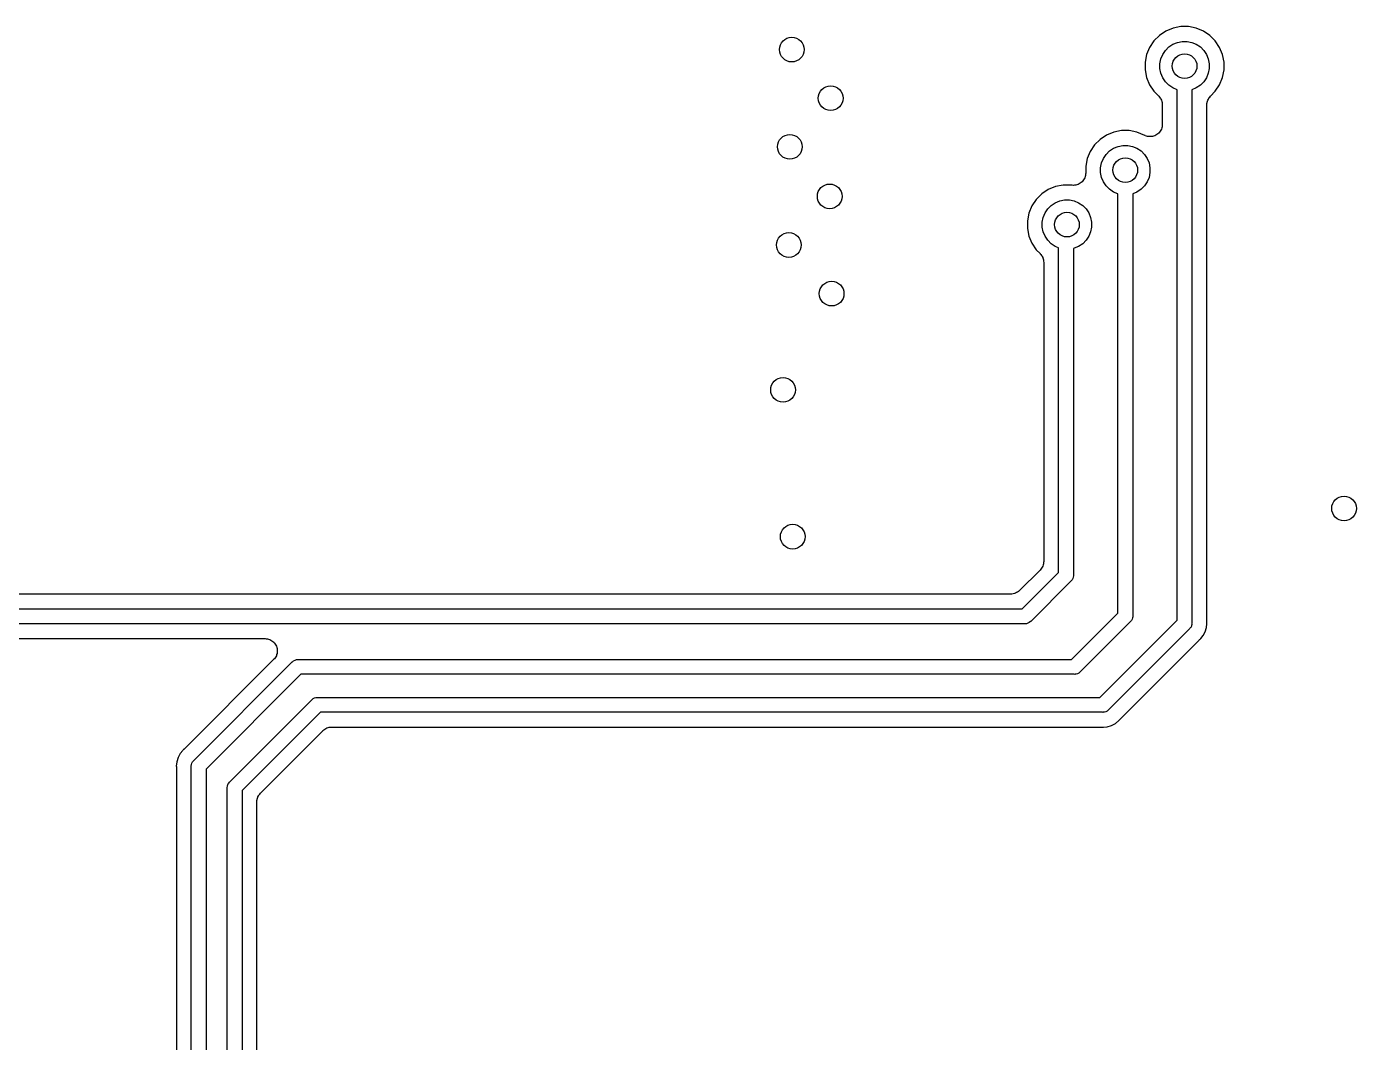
# Model space of a CAD drawing. Extents: x 98.9 to 141.5, y -118.8 to -76.2.
# Drawn here: x 114.51 to 128.18, y -107.45 to -97 of the extents above; entities that cross this region are included whole.
import ezdxf

# ---------------------------------------------------------------- set-up
doc = ezdxf.new("R2010")
doc.units = 0
doc.layers.add('BLACK', color=7, linetype='CONTINUOUS')

msp = doc.modelspace()

# ---------------------------------------------------------------- linework, layer by layer
at = {"layer": 'BLACK', "linetype": 'CONTINUOUS'}
for p, q in [((126.156, -97.0943), (126.099, -97.1509)), ((126.222, -97.0499), (126.156, -97.0943)), ((126.296, -97.0192), (126.222, -97.0499)), ((126.375, -97.0036), (126.296, -97.0192)), ((126.455, -97.0036), (126.375, -97.0036)), ((126.534, -97.0192), (126.455, -97.0036)), ((126.608, -97.0499), (126.534, -97.0192)), ((126.674, -97.0943), (126.608, -97.0499)), ((126.731, -97.1509), (126.674, -97.0943)), ((126.055, -97.2175), (126.024, -97.2915)), ((126.099, -97.1509), (126.055, -97.2175)), ((126.218, -97.2481), (126.253, -97.2127)), ((126.253, -97.2127), (126.295, -97.1849)), ((126.295, -97.1849), (126.341, -97.1658)), ((126.341, -97.1658), (126.39, -97.156)), ((126.39, -97.156), (126.44, -97.156)), ((126.44, -97.156), (126.489, -97.1658)), ((126.489, -97.1658), (126.535, -97.1849)), ((126.535, -97.1849), (126.577, -97.2127)), ((126.577, -97.2127), (126.612, -97.2481)), ((126.775, -97.2175), (126.731, -97.1509)), ((126.806, -97.2915), (126.775, -97.2175)), ((126.024, -97.2915), (126.009, -97.37)), ((126.009, -97.37), (126.009, -97.45)), ((126.161, -97.385), (126.171, -97.3359)), ((126.171, -97.3359), (126.19, -97.2897)), ((126.19, -97.2897), (126.218, -97.2481)), ((126.612, -97.2481), (126.64, -97.2897)), ((126.64, -97.2897), (126.659, -97.3359)), ((126.659, -97.3359), (126.669, -97.385)), ((126.821, -97.37), (126.806, -97.2915)), ((126.821, -97.45), (126.821, -97.37)), ((126.009, -97.45), (126.024, -97.5285)), ((126.161, -97.435), (126.161, -97.385)), ((126.171, -97.4841), (126.161, -97.435)), ((126.19, -97.5303), (126.171, -97.4841)), ((126.659, -97.4841), (126.64, -97.5303)), ((126.669, -97.435), (126.659, -97.4841)), ((126.669, -97.385), (126.669, -97.435)), ((126.806, -97.5285), (126.821, -97.45)), ((126.024, -97.5285), (126.055, -97.6025)), ((126.055, -97.6025), (126.099, -97.6691)), ((126.218, -97.5719), (126.19, -97.5303)), ((126.253, -97.6073), (126.218, -97.5719)), ((126.295, -97.6351), (126.253, -97.6073)), ((126.339, -97.6534), (126.295, -97.6351)), ((126.535, -97.6351), (126.491, -97.6534)), ((126.577, -97.6073), (126.535, -97.6351)), ((126.612, -97.5719), (126.577, -97.6073)), ((126.64, -97.5303), (126.612, -97.5719)), ((126.731, -97.6691), (126.775, -97.6025)), ((126.775, -97.6025), (126.806, -97.5285)), ((126.099, -97.6691), (126.149, -97.7189)), ((126.149, -97.7189), (126.149, -97.7192)), ((126.149, -97.7192), (126.15, -97.7193)), ((126.15, -97.7193), (126.15, -97.7193)), ((126.15, -97.7193), (126.15, -97.7202)), ((126.15, -97.7202), (126.158, -97.7294)), ((126.158, -97.7294), (126.165, -97.7385)), ((126.165, -97.7385), (126.165, -97.739)), ((126.165, -97.739), (126.166, -97.7396)), ((126.166, -97.7396), (126.171, -97.75)), ((126.171, -97.75), (126.177, -97.7603)), ((126.177, -97.7603), (126.177, -97.761)), ((126.177, -97.761), (126.177, -97.7616)), ((126.177, -97.7616), (126.181, -97.7729)), ((126.181, -97.7729), (126.184, -97.7841)), ((126.184, -97.7841), (126.184, -97.7847)), ((126.184, -97.7847), (126.184, -97.7854)), ((126.184, -97.7854), (126.185, -97.7971)), ((126.339, -97.7729), (126.339, -97.6534)), ((126.339, -97.773), (126.339, -97.7729)), ((126.339, -103.108), (126.339, -97.773)), ((126.491, -97.6534), (126.491, -103.136)), ((126.645, -97.7953), (126.646, -97.7836)), ((126.646, -97.7823), (126.65, -97.7711)), ((126.646, -97.783), (126.646, -97.7823)), ((126.646, -97.7836), (126.646, -97.783)), ((126.65, -97.7711), (126.653, -97.7599)), ((126.653, -97.7599), (126.654, -97.7594)), ((126.654, -97.7587), (126.66, -97.7484)), ((126.654, -97.7594), (126.654, -97.7587)), ((126.66, -97.7484), (126.665, -97.7381)), ((126.665, -97.7376), (126.666, -97.737)), ((126.665, -97.7381), (126.665, -97.7376)), ((126.666, -97.737), (126.673, -97.728)), ((126.673, -97.728), (126.681, -97.7189)), ((126.681, -97.7189), (126.731, -97.6691)), ((126.185, -97.7971), (126.186, -97.8087)), ((126.186, -97.8087), (126.186, -98.0085)), ((126.644, -97.807), (126.645, -97.7953)), ((126.644, -97.8083), (126.644, -97.807)), ((126.644, -97.8087), (126.644, -97.8083)), ((126.644, -97.8083), (126.644, -97.8083)), ((126.644, -97.8083), (126.644, -97.8083)), ((126.644, -103.123), (126.644, -97.8087)), ((126.176, -98.0585), (126.17, -98.0691)), ((126.18, -98.0464), (126.176, -98.058)), ((126.176, -98.058), (126.176, -98.0582)), ((126.176, -98.0582), (126.176, -98.0585)), ((126.184, -98.0349), (126.18, -98.0464)), ((126.185, -98.0223), (126.184, -98.0343)), ((126.184, -98.0343), (126.184, -98.0346)), ((126.184, -98.0346), (126.184, -98.0349)), ((126.186, -98.0102), (126.185, -98.0223)), ((126.186, -98.0085), (126.186, -98.0096)), ((126.186, -98.0096), (126.186, -98.0097)), ((126.186, -98.0097), (126.186, -98.0097)), ((126.186, -98.0097), (126.186, -98.0102)), ((125.546, -98.1643), (125.489, -98.2209)), ((125.612, -98.1199), (125.546, -98.1643)), ((125.686, -98.0892), (125.612, -98.1199)), ((125.765, -98.0736), (125.686, -98.0892)), ((125.845, -98.0736), (125.765, -98.0736)), ((125.924, -98.0892), (125.845, -98.0736)), ((126.007, -98.1237), (125.924, -98.0892)), ((126.01, -98.1255), (126.007, -98.1237)), ((126.01, -98.1256), (126.01, -98.1255)), ((126.011, -98.1258), (126.01, -98.1256)), ((126.022, -98.1293), (126.011, -98.1258)), ((126.034, -98.1329), (126.022, -98.1293)), ((126.034, -98.133), (126.034, -98.1329)), ((126.034, -98.1329), (126.034, -98.1329)), ((126.046, -98.1342), (126.034, -98.133)), ((126.059, -98.1355), (126.046, -98.1342)), ((126.071, -98.1343), (126.059, -98.1355)), ((126.059, -98.1355), (126.059, -98.1354)), ((126.059, -98.1354), (126.059, -98.1355)), ((126.083, -98.1332), (126.071, -98.1343)), ((126.084, -98.1331), (126.083, -98.1331)), ((126.083, -98.1331), (126.083, -98.1332)), ((126.096, -98.1296), (126.084, -98.1331)), ((126.107, -98.1262), (126.096, -98.1296)), ((126.108, -98.126), (126.107, -98.1261)), ((126.107, -98.1261), (126.107, -98.1262)), ((126.118, -98.1203), (126.108, -98.126)), ((126.129, -98.1147), (126.118, -98.1203)), ((126.139, -98.1068), (126.129, -98.1144)), ((126.129, -98.1144), (126.129, -98.1146)), ((126.129, -98.1146), (126.129, -98.1147)), ((126.148, -98.0992), (126.139, -98.1068)), ((126.149, -98.0988), (126.148, -98.099)), ((126.148, -98.099), (126.148, -98.0992)), ((126.156, -98.0894), (126.149, -98.0988)), ((126.164, -98.0802), (126.156, -98.0894)), ((126.165, -98.0798), (126.164, -98.08)), ((126.164, -98.08), (126.164, -98.0802)), ((126.17, -98.0691), (126.165, -98.0798)), ((125.445, -98.2875), (125.414, -98.3615)), ((125.489, -98.2209), (125.445, -98.2875)), ((125.58, -98.3597), (125.608, -98.3181)), ((125.608, -98.3181), (125.643, -98.2827)), ((125.643, -98.2827), (125.685, -98.2549)), ((125.685, -98.2549), (125.731, -98.2358)), ((125.731, -98.2358), (125.78, -98.226)), ((125.78, -98.226), (125.83, -98.226)), ((125.83, -98.226), (125.879, -98.2358)), ((125.879, -98.2358), (125.925, -98.2549)), ((125.925, -98.2549), (125.967, -98.2827)), ((125.967, -98.2827), (126.002, -98.3181)), ((126.002, -98.3181), (126.03, -98.3597)), ((125.414, -98.3615), (125.399, -98.44)), ((125.399, -98.44), (125.399, -98.5094)), ((125.551, -98.455), (125.561, -98.4059)), ((125.551, -98.505), (125.551, -98.455)), ((125.561, -98.4059), (125.58, -98.3597)), ((126.03, -98.3597), (126.049, -98.4059)), ((126.049, -98.4059), (126.059, -98.455)), ((126.059, -98.455), (126.059, -98.505)), ((125.36, -98.6001), (125.351, -98.6077)), ((125.361, -98.5998), (125.36, -98.6001)), ((125.369, -98.5903), (125.361, -98.5996)), ((125.361, -98.5996), (125.361, -98.5998)), ((125.376, -98.5811), (125.369, -98.5903)), ((125.377, -98.5808), (125.376, -98.5811)), ((125.383, -98.5699), (125.377, -98.5805)), ((125.377, -98.5805), (125.377, -98.5808)), ((125.388, -98.5594), (125.383, -98.5699)), ((125.389, -98.5587), (125.388, -98.5591)), ((125.388, -98.5591), (125.388, -98.5594)), ((125.392, -98.5472), (125.389, -98.5587)), ((125.396, -98.5358), (125.392, -98.5472)), ((125.397, -98.5231), (125.396, -98.535)), ((125.396, -98.535), (125.396, -98.5354)), ((125.396, -98.5354), (125.396, -98.5358)), ((125.399, -98.5112), (125.397, -98.5231)), ((125.399, -98.5094), (125.399, -98.5104)), ((125.399, -98.5104), (125.399, -98.5104)), ((125.399, -98.5104), (125.399, -98.5104)), ((125.399, -98.5104), (125.399, -98.5112)), ((125.561, -98.5541), (125.551, -98.505)), ((125.58, -98.6003), (125.561, -98.5541)), ((125.608, -98.6419), (125.58, -98.6003)), ((126.03, -98.6003), (126.002, -98.6419)), ((126.049, -98.5541), (126.03, -98.6003)), ((126.059, -98.505), (126.049, -98.5541)), ((124.946, -98.7243), (124.889, -98.7809)), ((125.012, -98.6799), (124.946, -98.7243)), ((125.086, -98.6492), (125.012, -98.6799)), ((125.165, -98.6336), (125.086, -98.6492)), ((125.245, -98.6336), (125.165, -98.6336)), ((125.247, -98.634), (125.245, -98.6336)), ((125.259, -98.6351), (125.247, -98.634)), ((125.271, -98.6364), (125.259, -98.6351)), ((125.283, -98.6352), (125.271, -98.6364)), ((125.271, -98.6364), (125.271, -98.6364)), ((125.271, -98.6364), (125.271, -98.6364)), ((125.295, -98.6341), (125.283, -98.6352)), ((125.296, -98.634), (125.295, -98.6341)), ((125.308, -98.6305), (125.296, -98.634)), ((125.296, -98.634), (125.296, -98.634)), ((125.319, -98.6272), (125.308, -98.6305)), ((125.32, -98.627), (125.319, -98.6272)), ((125.331, -98.6212), (125.32, -98.6269)), ((125.32, -98.6269), (125.32, -98.627)), ((125.341, -98.6157), (125.331, -98.6212)), ((125.342, -98.6152), (125.341, -98.6154)), ((125.341, -98.6154), (125.341, -98.6157)), ((125.351, -98.6077), (125.342, -98.6152)), ((125.643, -98.6773), (125.608, -98.6419)), ((125.685, -98.7051), (125.643, -98.6773)), ((125.729, -98.7234), (125.685, -98.7051)), ((125.729, -98.8429), (125.729, -98.7234)), ((125.925, -98.7051), (125.881, -98.7234)), ((125.881, -98.7234), (125.881, -103.066)), ((125.967, -98.6773), (125.925, -98.7051)), ((126.002, -98.6419), (125.967, -98.6773)), ((124.845, -98.8475), (124.814, -98.9215)), ((124.889, -98.7809), (124.845, -98.8475)), ((124.98, -98.9197), (125.008, -98.8781)), ((125.008, -98.8781), (125.043, -98.8427)), ((125.043, -98.8427), (125.085, -98.8149)), ((125.085, -98.8149), (125.131, -98.7958)), ((125.131, -98.7958), (125.18, -98.786)), ((125.18, -98.786), (125.23, -98.786)), ((125.23, -98.786), (125.279, -98.7958)), ((125.279, -98.7958), (125.325, -98.8149)), ((125.325, -98.8149), (125.367, -98.8427)), ((125.367, -98.8427), (125.402, -98.8781)), ((125.402, -98.8781), (125.43, -98.9197)), ((125.729, -98.843), (125.729, -98.8429)), ((125.729, -103.038), (125.729, -98.843)), ((124.814, -98.9215), (124.799, -99)), ((124.799, -99), (124.799, -99.08)), ((124.951, -99.015), (124.961, -98.9659)), ((124.951, -99.065), (124.951, -99.015)), ((124.961, -98.9659), (124.98, -98.9197)), ((125.43, -98.9197), (125.449, -98.9659)), ((125.449, -98.9659), (125.459, -99.015)), ((125.459, -99.015), (125.459, -99.065)), ((124.799, -99.08), (124.814, -99.1585)), ((124.961, -99.1141), (124.951, -99.065)), ((124.98, -99.1603), (124.961, -99.1141)), ((125.449, -99.1141), (125.43, -99.1603)), ((125.459, -99.065), (125.449, -99.1141)), ((124.814, -99.1585), (124.845, -99.2325)), ((124.845, -99.2325), (124.889, -99.2991)), ((125.008, -99.2019), (124.98, -99.1603)), ((125.043, -99.2373), (125.008, -99.2019)), ((125.085, -99.2651), (125.043, -99.2373)), ((125.119, -99.2792), (125.085, -99.2651)), ((125.119, -102.618), (125.119, -99.2792)), ((125.279, -99.2842), (125.271, -99.2858)), ((125.271, -99.2858), (125.271, -102.646)), ((125.325, -99.2651), (125.279, -99.2842)), ((125.367, -99.2373), (125.325, -99.2651)), ((125.402, -99.2019), (125.367, -99.2373)), ((125.43, -99.1603), (125.402, -99.2019)), ((124.889, -99.2991), (124.929, -99.3389)), ((124.929, -99.3389), (124.93, -99.3392)), ((124.93, -99.3392), (124.93, -99.3393)), ((124.93, -99.3393), (124.93, -99.3393)), ((124.93, -99.3393), (124.93, -99.3402)), ((124.93, -99.3402), (124.938, -99.3494)), ((124.938, -99.3494), (124.945, -99.3585)), ((124.945, -99.3585), (124.945, -99.3591)), ((124.945, -99.3591), (124.946, -99.3596)), ((124.946, -99.3596), (124.951, -99.37)), ((124.951, -99.37), (124.957, -99.3803)), ((124.957, -99.3803), (124.957, -99.381)), ((124.957, -99.381), (124.957, -99.3816)), ((124.957, -99.3816), (124.961, -99.3929)), ((124.961, -99.3929), (124.964, -99.4041)), ((124.964, -99.4041), (124.964, -99.4047)), ((124.964, -99.4047), (124.964, -99.4054)), ((124.964, -99.4054), (124.965, -99.4171)), ((124.965, -99.4171), (124.966, -99.4287)), ((124.966, -99.4287), (124.966, -102.503)), ((124.95, -102.563), (124.945, -102.573)), ((124.945, -102.573), (124.945, -102.574)), ((124.956, -102.553), (124.95, -102.563)), ((124.957, -102.552), (124.956, -102.552)), ((124.956, -102.552), (124.956, -102.553)), ((124.96, -102.54), (124.957, -102.552)), ((124.964, -102.529), (124.96, -102.54)), ((124.965, -102.516), (124.964, -102.528)), ((124.964, -102.528), (124.964, -102.528)), ((124.964, -102.528), (124.964, -102.529)), ((124.966, -102.504), (124.965, -102.516)), ((124.966, -102.503), (124.966, -102.503)), ((124.966, -102.503), (124.966, -102.503)), ((124.966, -102.503), (124.966, -102.503)), ((124.966, -102.503), (124.966, -102.504)), ((124.929, -102.593), (124.718, -102.804)), ((124.743, -102.994), (125.119, -102.618)), ((125.246, -102.707), (124.832, -103.121)), ((124.937, -102.583), (124.929, -102.593)), ((124.944, -102.574), (124.937, -102.583)), ((124.945, -102.574), (124.944, -102.574)), ((125.249, -102.704), (125.246, -102.707)), ((125.259, -102.693), (125.249, -102.704)), ((125.266, -102.679), (125.259, -102.693)), ((125.27, -102.665), (125.266, -102.679)), ((125.271, -102.654), (125.27, -102.665)), ((125.271, -102.646), (125.272, -102.65)), ((125.272, -102.65), (125.271, -102.654)), ((124.628, -102.841), (113.852, -102.841)), ((124.639, -102.84), (124.628, -102.841)), ((124.651, -102.839), (124.639, -102.84)), ((124.652, -102.839), (124.651, -102.839)), ((124.664, -102.836), (124.652, -102.839)), ((124.652, -102.839), (124.652, -102.839)), ((124.675, -102.832), (124.664, -102.836)), ((124.676, -102.832), (124.675, -102.832)), ((124.675, -102.832), (124.675, -102.832)), ((124.686, -102.826), (124.676, -102.832)), ((124.697, -102.821), (124.686, -102.826)), ((124.698, -102.82), (124.697, -102.82)), ((124.697, -102.82), (124.697, -102.821)), ((124.707, -102.813), (124.698, -102.82)), ((124.716, -102.805), (124.707, -102.813)), ((124.717, -102.805), (124.716, -102.805)), ((124.718, -102.804), (124.717, -102.804)), ((124.717, -102.804), (124.717, -102.805)), ((124.717, -102.805), (124.717, -102.805)), ((113.839, -102.994), (124.743, -102.994)), ((125.253, -103.514), (125.729, -103.038)), ((125.543, -103.904), (126.339, -103.108)), ((125.869, -103.113), (125.859, -103.124)), ((125.876, -103.099), (125.869, -103.113)), ((125.88, -103.085), (125.876, -103.099)), ((125.881, -103.074), (125.88, -103.085)), ((125.881, -103.066), (125.882, -103.07)), ((125.882, -103.07), (125.881, -103.074)), ((125.881, -103.074), (125.881, -103.074)), ((124.771, -103.146), (113.867, -103.146)), ((124.775, -103.147), (124.771, -103.146)), ((124.779, -103.146), (124.775, -103.147)), ((124.79, -103.145), (124.779, -103.146)), ((124.779, -103.146), (124.779, -103.146)), ((124.804, -103.141), (124.79, -103.145)), ((124.818, -103.134), (124.804, -103.141)), ((124.829, -103.124), (124.818, -103.134)), ((124.832, -103.121), (124.829, -103.124)), ((125.856, -103.127), (125.342, -103.641)), ((126.466, -103.197), (125.632, -104.031)), ((125.859, -103.124), (125.856, -103.127)), ((126.469, -103.194), (126.466, -103.197)), ((126.474, -103.188), (126.469, -103.194)), ((126.479, -103.183), (126.474, -103.188)), ((126.486, -103.169), (126.479, -103.183)), ((126.487, -103.165), (126.486, -103.169)), ((126.49, -103.155), (126.487, -103.165)), ((126.491, -103.144), (126.49, -103.155)), ((126.491, -103.136), (126.492, -103.14)), ((126.492, -103.14), (126.491, -103.144)), ((126.491, -103.144), (126.491, -103.144)), ((126.606, -103.268), (126.627, -103.228)), ((126.627, -103.228), (126.64, -103.185)), ((126.64, -103.185), (126.644, -103.145)), ((126.644, -103.128), (126.644, -103.123)), ((126.644, -103.133), (126.644, -103.128)), ((126.644, -103.135), (126.644, -103.133)), ((126.645, -103.14), (126.644, -103.135)), ((126.644, -103.145), (126.645, -103.14)), ((126.644, -103.145), (126.644, -103.145)), ((113.982, -103.299), (116.957, -103.299)), ((116.957, -103.299), (116.958, -103.299)), ((116.958, -103.299), (116.958, -103.299)), ((116.958, -103.299), (116.958, -103.299)), ((116.958, -103.299), (116.958, -103.299)), ((116.958, -103.299), (116.97, -103.3)), ((116.97, -103.3), (116.982, -103.301)), ((116.982, -103.301), (116.983, -103.301)), ((116.983, -103.301), (116.983, -103.301)), ((116.983, -103.301), (116.994, -103.305)), ((116.994, -103.305), (117.006, -103.309)), ((117.006, -103.309), (117.006, -103.309)), ((117.006, -103.309), (117.007, -103.309)), ((117.007, -103.309), (117.017, -103.315)), ((117.017, -103.315), (117.028, -103.321)), ((117.028, -103.321), (117.028, -103.321)), ((117.028, -103.321), (117.028, -103.321)), ((117.028, -103.321), (117.038, -103.329)), ((117.038, -103.329), (117.047, -103.336)), ((117.047, -103.336), (117.047, -103.337)), ((117.047, -103.337), (117.047, -103.337)), ((117.047, -103.337), (117.055, -103.346)), ((117.055, -103.346), (117.063, -103.356)), ((117.063, -103.356), (117.063, -103.356)), ((117.063, -103.356), (117.063, -103.356)), ((117.063, -103.356), (117.068, -103.367)), ((117.068, -103.367), (117.074, -103.378)), ((117.074, -103.378), (117.074, -103.378)), ((117.074, -103.378), (117.074, -103.378)), ((117.074, -103.378), (117.078, -103.389)), ((117.078, -103.389), (117.081, -103.401)), ((125.749, -104.129), (126.564, -103.314)), ((126.564, -103.314), (126.566, -103.313)), ((126.566, -103.313), (126.57, -103.309)), ((126.57, -103.309), (126.574, -103.306)), ((126.574, -103.306), (126.577, -103.302)), ((126.577, -103.302), (126.581, -103.299)), ((126.581, -103.298), (126.606, -103.268)), ((126.581, -103.299), (126.581, -103.298)), ((117.046, -103.515), (116.126, -104.436)), ((117.054, -103.506), (117.046, -103.515)), ((117.062, -103.497), (117.054, -103.506)), ((117.068, -103.486), (117.062, -103.496)), ((117.062, -103.496), (117.062, -103.496)), ((117.062, -103.496), (117.062, -103.497)), ((117.074, -103.475), (117.068, -103.486)), ((117.077, -103.463), (117.074, -103.474)), ((117.074, -103.474), (117.074, -103.475)), ((117.074, -103.475), (117.074, -103.475)), ((117.081, -103.451), (117.077, -103.463)), ((117.081, -103.401), (117.081, -103.402)), ((117.081, -103.402), (117.081, -103.402)), ((117.081, -103.402), (117.082, -103.414)), ((117.082, -103.439), (117.081, -103.451)), ((117.081, -103.451), (117.081, -103.451)), ((117.081, -103.451), (117.081, -103.451)), ((117.082, -103.414), (117.084, -103.426)), ((117.084, -103.426), (117.082, -103.439)), ((117.084, -103.426), (117.083, -103.426)), ((117.083, -103.426), (117.084, -103.426)), ((117.241, -103.536), (117.252, -103.526)), ((117.252, -103.526), (117.266, -103.519)), ((117.266, -103.519), (117.28, -103.515)), ((117.28, -103.515), (117.291, -103.514)), ((117.291, -103.514), (117.295, -103.513)), ((117.291, -103.514), (117.291, -103.514)), ((117.295, -103.513), (117.299, -103.514)), ((117.299, -103.514), (125.253, -103.514)), ((116.224, -104.553), (117.238, -103.539)), ((117.327, -103.666), (116.351, -104.642)), ((117.238, -103.539), (117.241, -103.536)), ((125.281, -103.666), (117.327, -103.666)), ((125.285, -103.667), (125.281, -103.666)), ((125.289, -103.666), (125.285, -103.667)), ((125.3, -103.665), (125.289, -103.666)), ((125.289, -103.666), (125.289, -103.666)), ((125.314, -103.661), (125.3, -103.665)), ((125.328, -103.654), (125.314, -103.661)), ((125.339, -103.644), (125.328, -103.654)), ((125.342, -103.641), (125.339, -103.644)), ((116.594, -104.773), (117.438, -103.929)), ((117.438, -103.929), (117.441, -103.926)), ((117.441, -103.926), (117.452, -103.916)), ((117.452, -103.916), (117.466, -103.909)), ((117.466, -103.909), (117.48, -103.905)), ((117.48, -103.905), (117.495, -103.903)), ((117.495, -103.903), (117.499, -103.904)), ((117.499, -103.904), (125.543, -103.904)), ((117.527, -104.056), (116.721, -104.862)), ((125.571, -104.056), (117.527, -104.056)), ((125.575, -104.057), (125.571, -104.056)), ((125.579, -104.056), (125.575, -104.057)), ((125.59, -104.055), (125.579, -104.056)), ((125.579, -104.056), (125.579, -104.056)), ((125.604, -104.051), (125.59, -104.055)), ((125.618, -104.044), (125.604, -104.051)), ((125.629, -104.034), (125.618, -104.044)), ((125.632, -104.031), (125.629, -104.034)), ((117.595, -104.218), (117.606, -104.214)), ((117.606, -104.214), (117.618, -104.211)), ((117.618, -104.211), (117.618, -104.211)), ((117.618, -104.211), (117.619, -104.211)), ((117.619, -104.211), (117.631, -104.21)), ((117.631, -104.21), (117.642, -104.209)), ((117.642, -104.209), (125.558, -104.209)), ((125.558, -104.209), (125.559, -104.209)), ((125.559, -104.209), (125.565, -104.209)), ((125.565, -104.209), (125.57, -104.209)), ((125.57, -104.209), (125.575, -104.21)), ((125.575, -104.21), (125.58, -104.209)), ((125.58, -104.209), (125.62, -104.205)), ((125.58, -104.209), (125.58, -104.209)), ((125.62, -104.205), (125.663, -104.192)), ((125.663, -104.192), (125.703, -104.171)), ((125.703, -104.171), (125.737, -104.142)), ((125.737, -104.142), (125.741, -104.139)), ((125.741, -104.139), (125.742, -104.137)), ((125.742, -104.137), (125.746, -104.133)), ((125.746, -104.133), (125.749, -104.129)), ((116.911, -104.887), (117.552, -104.246)), ((117.552, -104.246), (117.553, -104.246)), ((117.553, -104.246), (117.553, -104.245)), ((117.553, -104.245), (117.553, -104.245)), ((117.553, -104.245), (117.554, -104.245)), ((117.554, -104.245), (117.563, -104.237)), ((117.563, -104.237), (117.572, -104.23)), ((117.572, -104.23), (117.573, -104.23)), ((117.573, -104.229), (117.584, -104.224)), ((117.573, -104.23), (117.573, -104.229)), ((117.584, -104.224), (117.594, -104.218)), ((117.594, -104.218), (117.595, -104.218)), ((117.595, -104.218), (117.595, -104.218)), ((116.084, -104.482), (116.078, -104.494)), ((116.113, -104.448), (116.084, -104.482)), ((116.116, -104.444), (116.113, -104.448)), ((116.12, -104.441), (116.116, -104.444)), ((116.124, -104.437), (116.12, -104.441)), ((116.126, -104.436), (116.124, -104.437)), ((116.05, -104.565), (116.045, -104.61)), ((116.045, -104.61), (116.046, -104.615)), ((116.046, -104.615), (116.046, -104.617)), ((116.046, -104.617), (116.046, -104.622)), ((116.046, -104.622), (116.046, -104.627)), ((116.063, -104.522), (116.05, -104.565)), ((116.078, -104.494), (116.063, -104.522)), ((116.078, -104.494), (116.078, -104.494)), ((116.198, -104.61), (116.2, -104.595)), ((116.199, -104.614), (116.198, -104.61)), ((116.199, -107.798), (116.199, -104.614)), ((116.2, -104.593), (116.204, -104.581)), ((116.2, -104.595), (116.2, -104.593)), ((116.204, -104.581), (116.209, -104.573)), ((116.209, -104.573), (116.211, -104.567)), ((116.211, -104.567), (116.214, -104.564)), ((116.214, -104.564), (116.221, -104.556)), ((116.221, -104.556), (116.224, -104.553)), ((116.046, -104.627), (116.046, -107.683)), ((116.351, -104.642), (116.351, -107.826)), ((116.568, -104.83), (116.57, -104.815)), ((116.569, -104.834), (116.568, -104.83)), ((116.569, -108.537), (116.569, -104.834)), ((116.57, -104.815), (116.572, -104.808)), ((116.572, -104.808), (116.574, -104.801)), ((116.574, -104.801), (116.581, -104.787)), ((116.581, -104.787), (116.582, -104.786)), ((116.582, -104.786), (116.584, -104.784)), ((116.584, -104.784), (116.591, -104.776)), ((116.591, -104.776), (116.594, -104.773)), ((116.721, -104.862), (116.721, -108.537)), ((116.896, -104.906), (116.903, -104.897)), ((116.903, -104.897), (116.911, -104.887)), ((116.874, -104.976), (116.875, -104.964)), ((116.874, -104.977), (116.874, -104.976)), ((116.874, -108.381), (116.874, -104.977)), ((116.874, -104.977), (116.874, -104.977)), ((116.874, -104.977), (116.874, -104.977)), ((116.874, -104.977), (116.874, -104.977)), ((116.875, -104.964), (116.876, -104.952)), ((116.876, -104.951), (116.88, -104.94)), ((116.876, -104.952), (116.876, -104.951)), ((116.876, -104.952), (116.876, -104.952)), ((116.88, -104.94), (116.883, -104.928)), ((116.883, -104.928), (116.884, -104.928)), ((116.884, -104.927), (116.89, -104.917)), ((116.884, -104.928), (116.884, -104.927)), ((116.89, -104.917), (116.895, -104.907)), ((116.895, -104.907), (116.895, -104.906)), ((116.895, -104.906), (116.896, -104.906))]:
    msp.add_line(p, q, dxfattribs=at)
at = {"layer": 'BLACK'}
for centre in [(122.375, -97.24), (126.415, -97.41), (122.775, -97.74), (122.355, -98.24), (125.805, -98.48), (122.765, -98.75), (125.205, -99.04), (122.345, -99.25), (122.785, -99.75), (122.285, -100.74), (128.055, -101.96), (122.385, -102.25)]:
    msp.add_circle(centre, 0.127, dxfattribs=at)

doc.saveas('drawing.dxf')
